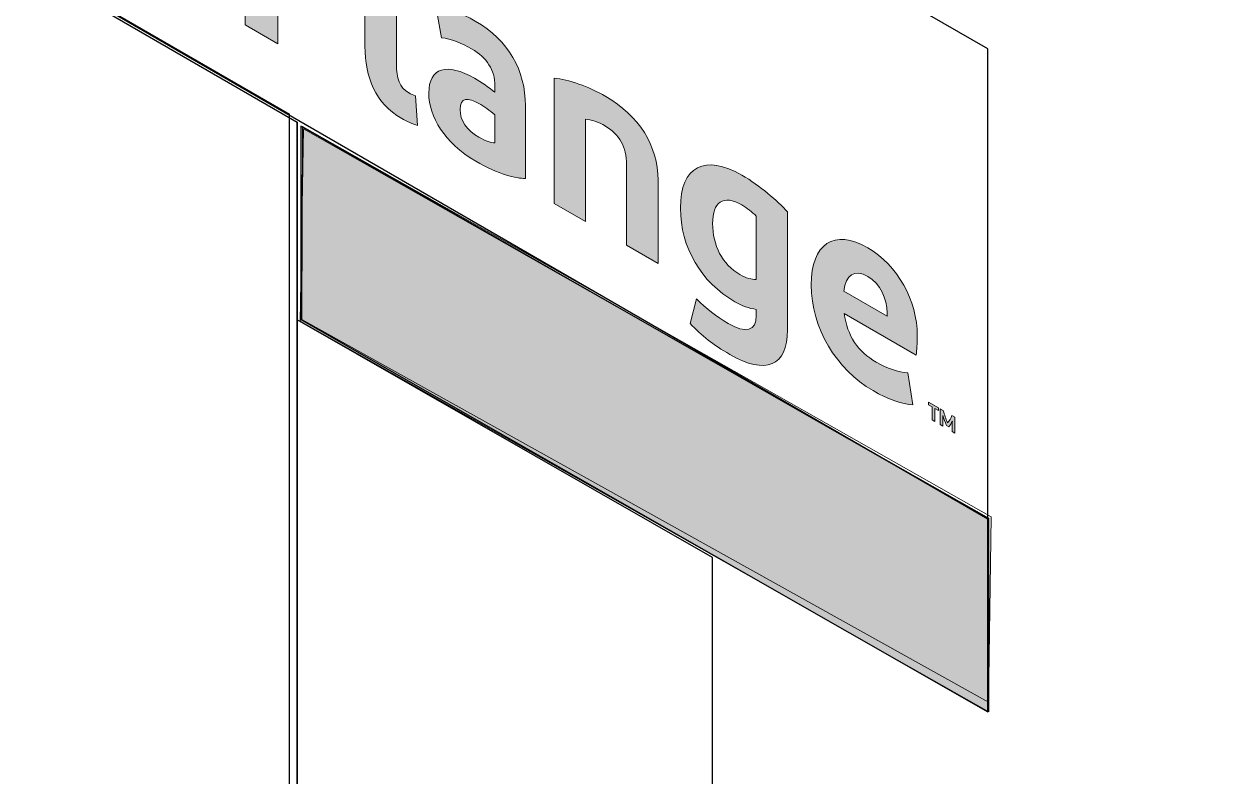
# Model space of a CAD drawing. Header units: inches. Extents: x -20.8 to 74.7, y -53.7 to 19.1.
# Drawn here: x 0.592 to 1.405, y -26.138 to -25.625 of the extents above; entities that cross this region are included whole.
import ezdxf

# ---------------------------------------------------------------- set-up
doc = ezdxf.new("R2010")
doc.units = ezdxf.units.IN
doc.header["$MEASUREMENT"] = 0
for name, color, linetype, lineweight in [('.ATI-HATCH', 7, 'Continuous', 0), ('G-ANNO-TTLB', 7, 'Continuous', 0), ('TYVEK', 7, 'Continuous', 0)]:
    doc.layers.add(name, color=color, linetype=linetype, lineweight=lineweight)

# ---------------------------------------------------------------- blocks, each defined once
blk = doc.blocks.new('Block_407')
at = {"layer": 'TYVEK', "true_color": 0x18467f, "transparency": 33554687}
h = blk.add_hatch(color=156, dxfattribs=at)
h.dxf.hatch_style = 2
h.paths.add_polyline_path([(1.21216, -25.8862), (1.20967, -25.88476), (1.20967, -25.88289), (1.21656, -25.88687), (1.21656, -25.88874), (1.21407, -25.8873), (1.21407, -25.89618), (1.21216, -25.89507)])
h = blk.add_hatch(color=156, dxfattribs=at)
h.dxf.hatch_style = 2
edge = h.paths.add_edge_path()
edge.add_spline(control_points=[(1.22774, -25.89332), (1.22774, -25.89332), (1.22774, -25.90407), (1.22774, -25.90407), (1.22774, -25.90407), (1.22599, -25.90306), (1.22599, -25.90306), (1.22599, -25.90306), (1.22599, -25.89793), (1.22599, -25.89793), (1.22599, -25.89725), (1.22602, -25.89661), (1.22608, -25.89602), (1.2254, -25.8973), (1.22458, -25.89856), (1.22355, -25.89979), (1.22355, -25.89979), (1.22205, -25.89892), (1.22205, -25.89892), (1.22102, -25.89649), (1.22018, -25.89425), (1.21949, -25.89219), (1.21956, -25.89282), (1.2196, -25.89353), (1.2196, -25.89424), (1.2196, -25.89424), (1.2196, -25.89937), (1.2196, -25.89937), (1.2196, -25.89937), (1.21783, -25.89835), (1.21783, -25.89835), (1.21783, -25.89835), (1.21783, -25.8876), (1.21783, -25.8876), (1.21783, -25.8876), (1.2198, -25.88874), (1.2198, -25.88874), (1.22066, -25.89163), (1.22154, -25.89415), (1.2228, -25.89717), (1.22406, -25.8956), (1.22491, -25.89409), (1.22577, -25.89219), (1.22577, -25.89219), (1.22774, -25.89332), (1.22774, -25.89332)], knot_values=[0, 0, 0, 0, 1, 1, 1, 2, 2, 2, 3, 3, 3, 4, 4, 4, 5, 5, 5, 6, 6, 6, 7, 7, 7, 8, 8, 8, 9, 9, 9, 10, 10, 10, 11, 11, 11, 12, 12, 12, 13, 13, 13, 14, 14, 14, 15, 15, 15, 15], degree=3, periodic=0)
at = {"layer": 'TYVEK'}
blk.add_lwpolyline([(1.21216, -25.8862), (1.20967, -25.88476), (1.20967, -25.88289), (1.21656, -25.88687), (1.21656, -25.88874), (1.21407, -25.8873), (1.21407, -25.89618), (1.21216, -25.89507)], close=True, dxfattribs=at)
blk.add_open_spline([(1.22774, -25.89332), (1.22774, -25.89332), (1.22774, -25.90407), (1.22774, -25.90407), (1.22774, -25.90407), (1.22599, -25.90306), (1.22599, -25.90306), (1.22599, -25.90306), (1.22599, -25.89793), (1.22599, -25.89793), (1.22599, -25.89725), (1.22602, -25.89661), (1.22608, -25.89602), (1.2254, -25.8973), (1.22458, -25.89856), (1.22355, -25.89979), (1.22355, -25.89979), (1.22205, -25.89892), (1.22205, -25.89892), (1.22102, -25.89649), (1.22018, -25.89425), (1.21949, -25.89219), (1.21956, -25.89282), (1.2196, -25.89353), (1.2196, -25.89424), (1.2196, -25.89424), (1.2196, -25.89937), (1.2196, -25.89937), (1.2196, -25.89937), (1.21783, -25.89835), (1.21783, -25.89835), (1.21783, -25.89835), (1.21783, -25.8876), (1.21783, -25.8876), (1.21783, -25.8876), (1.2198, -25.88874), (1.2198, -25.88874), (1.22066, -25.89163), (1.22154, -25.89415), (1.2228, -25.89717), (1.22406, -25.8956), (1.22491, -25.89409), (1.22577, -25.89219), (1.22577, -25.89219), (1.22774, -25.89332), (1.22774, -25.89332)], degree=3, knots=[0, 0, 0, 0, 1, 1, 1, 2, 2, 2, 3, 3, 3, 4, 4, 4, 5, 5, 5, 6, 6, 6, 7, 7, 7, 8, 8, 8, 9, 9, 9, 10, 10, 10, 11, 11, 11, 12, 12, 12, 13, 13, 13, 14, 14, 14, 15, 15, 15, 15], dxfattribs=at)
blk = doc.blocks.new('Block_408')
at = {"layer": 'TYVEK', "true_color": 0x18467f, "transparency": 33554687}
h = blk.add_hatch(color=156, dxfattribs=at)
h.dxf.hatch_style = 2
edge = h.paths.add_edge_path()
edge.add_spline(control_points=[(0.74335, -25.62557), (0.74335, -25.62557), (0.74335, -25.50076), (0.74335, -25.50076), (0.74335, -25.50076), (0.80961, -25.53901), (0.80961, -25.53901), (0.80961, -25.53901), (0.80961, -25.56077), (0.80961, -25.56077), (0.80961, -25.56077), (0.76559, -25.53535), (0.76559, -25.53535), (0.76559, -25.53535), (0.76559, -25.56923), (0.76559, -25.56923), (0.76559, -25.56923), (0.80261, -25.59061), (0.80261, -25.59061), (0.80261, -25.59061), (0.80261, -25.61236), (0.80261, -25.61236), (0.80261, -25.61236), (0.76559, -25.59099), (0.76559, -25.59099), (0.76559, -25.59099), (0.76559, -25.63842), (0.76559, -25.63842), (0.76559, -25.63842), (0.74335, -25.62557), (0.74335, -25.62557)], knot_values=[0, 0, 0, 0, 1, 1, 1, 2, 2, 2, 3, 3, 3, 4, 4, 4, 5, 5, 5, 6, 6, 6, 7, 7, 7, 8, 8, 8, 9, 9, 9, 10, 10, 10, 10], degree=3, periodic=0)
h = blk.add_hatch(color=156, dxfattribs=at)
h.dxf.hatch_style = 2
edge = h.paths.add_edge_path()
edge.add_spline(control_points=[(0.84664, -25.65222), (0.84664, -25.66185), (0.84881, -25.66828), (0.85503, -25.67187), (0.85659, -25.67277), (0.85814, -25.67349), (0.85955, -25.67394), (0.85955, -25.67394), (0.8611, -25.69427), (0.8611, -25.69427), (0.85814, -25.69328), (0.85332, -25.69121), (0.85021, -25.68941), (0.83232, -25.67908), (0.82517, -25.66158), (0.82517, -25.64018), (0.82517, -25.64018), (0.82517, -25.54497), (0.82517, -25.54497), (0.82517, -25.54497), (0.84664, -25.55593), (0.84664, -25.55593), (0.84664, -25.55593), (0.84664, -25.65222), (0.84664, -25.65222)], knot_values=[0, 0, 0, 0, 1, 1, 1, 2, 2, 2, 3, 3, 3, 4, 4, 4, 5, 5, 5, 6, 6, 6, 7, 7, 7, 8, 8, 8, 8], degree=3, periodic=0)
h = blk.add_hatch(color=156, dxfattribs=at)
h.dxf.hatch_style = 2
edge = h.paths.add_edge_path()
edge.add_spline(control_points=[(0.91383, -25.706), (0.91383, -25.706), (0.91383, -25.68692), (0.91383, -25.68692), (0.91026, -25.68396), (0.90652, -25.68127), (0.90279, -25.67911), (0.89563, -25.67498), (0.89003, -25.67496), (0.89003, -25.68334), (0.89003, -25.69083), (0.8947, -25.69745), (0.90294, -25.7022), (0.90761, -25.7049), (0.9115, -25.70607), (0.91383, -25.706)], knot_values=[0, 0, 0, 0, 1, 1, 1, 2, 2, 2, 3, 3, 3, 4, 4, 4, 5, 5, 5, 5], degree=3, periodic=0)
edge = h.paths.add_edge_path()
edge.add_spline(control_points=[(0.90077, -25.7186), (0.87946, -25.7063), (0.86872, -25.68815), (0.86872, -25.67211), (0.86872, -25.65445), (0.88132, -25.65139), (0.89999, -25.66198), (0.90435, -25.6645), (0.90994, -25.66844), (0.91383, -25.6714), (0.91383, -25.6714), (0.91383, -25.66712), (0.91383, -25.66712), (0.91383, -25.65625), (0.90839, -25.64793), (0.89797, -25.64192), (0.89112, -25.63796), (0.88381, -25.63499), (0.87744, -25.63434), (0.87744, -25.63434), (0.87355, -25.61284), (0.87355, -25.61284), (0.88024, -25.61349), (0.89097, -25.61755), (0.90046, -25.62303), (0.92332, -25.63623), (0.93468, -25.65669), (0.93468, -25.68076), (0.93468, -25.68076), (0.93468, -25.73033), (0.93468, -25.73033), (0.9283, -25.7304), (0.91632, -25.72758), (0.90077, -25.7186)], knot_values=[0, 0, 0, 0, 1, 1, 1, 2, 2, 2, 3, 3, 3, 4, 4, 4, 5, 5, 5, 6, 6, 6, 7, 7, 7, 8, 8, 8, 9, 9, 9, 10, 10, 10, 11, 11, 11, 11], degree=3, periodic=0)
h = blk.add_hatch(color=156, dxfattribs=at)
h.dxf.hatch_style = 2
edge = h.paths.add_edge_path()
edge.add_spline(control_points=[(0.95428, -25.74736), (0.95428, -25.74736), (0.95428, -25.66195), (0.95428, -25.66195), (0.96408, -25.66279), (0.97746, -25.66748), (0.98943, -25.6744), (1.01214, -25.68751), (1.02521, -25.70789), (1.02521, -25.73161), (1.02521, -25.73161), (1.02521, -25.78831), (1.02521, -25.78831), (1.02521, -25.78831), (1.00374, -25.77591), (1.00374, -25.77591), (1.00374, -25.77591), (1.00374, -25.72099), (1.00374, -25.72099), (1.00374, -25.70869), (0.99877, -25.70011), (0.98928, -25.69463), (0.9843, -25.69176), (0.97963, -25.69014), (0.97559, -25.68994), (0.97559, -25.68994), (0.97559, -25.75966), (0.97559, -25.75966), (0.97559, -25.75966), (0.95428, -25.74736), (0.95428, -25.74736)], knot_values=[0, 0, 0, 0, 1, 1, 1, 2, 2, 2, 3, 3, 3, 4, 4, 4, 5, 5, 5, 6, 6, 6, 7, 7, 7, 8, 8, 8, 9, 9, 9, 10, 10, 10, 10], degree=3, periodic=0)
h = blk.add_hatch(color=156, dxfattribs=at)
h.dxf.hatch_style = 2
edge = h.paths.add_edge_path()
edge.add_spline(control_points=[(1.08105, -25.79594), (1.08541, -25.79846), (1.08899, -25.79928), (1.09225, -25.79938), (1.09225, -25.79938), (1.09225, -25.75605), (1.09225, -25.75605), (1.0893, -25.75327), (1.08588, -25.75041), (1.08245, -25.74843), (1.0697, -25.74106), (1.06239, -25.74647), (1.06239, -25.7611), (1.06239, -25.77589), (1.06908, -25.78903), (1.08105, -25.79594)], knot_values=[0, 0, 0, 0, 1, 1, 1, 2, 2, 2, 3, 3, 3, 4, 4, 4, 5, 5, 5, 5], degree=3, periodic=0)
edge = h.paths.add_edge_path()
edge.add_spline(control_points=[(1.07421, -25.85048), (1.06239, -25.84365), (1.05539, -25.83801), (1.04699, -25.82923), (1.04699, -25.82923), (1.0515, -25.8124), (1.0515, -25.8124), (1.05803, -25.81921), (1.06519, -25.82476), (1.07296, -25.82925), (1.08494, -25.83617), (1.09225, -25.83468), (1.09225, -25.82381), (1.09225, -25.82381), (1.09225, -25.81971), (1.09225, -25.81971), (1.08743, -25.81906), (1.08245, -25.81726), (1.07763, -25.81447), (1.05461, -25.80118), (1.04046, -25.7775), (1.04046, -25.75057), (1.04046, -25.72186), (1.05741, -25.71364), (1.08245, -25.7281), (1.09474, -25.7352), (1.10656, -25.74559), (1.11356, -25.75319), (1.11356, -25.75319), (1.11356, -25.83361), (1.11356, -25.83361), (1.11356, -25.85875), (1.09848, -25.86449), (1.07421, -25.85048)], knot_values=[0, 0, 0, 0, 1, 1, 1, 2, 2, 2, 3, 3, 3, 4, 4, 4, 5, 5, 5, 6, 6, 6, 7, 7, 7, 8, 8, 8, 9, 9, 9, 10, 10, 10, 11, 11, 11, 11], degree=3, periodic=0)
h = blk.add_hatch(color=156, dxfattribs=at)
h.dxf.hatch_style = 2
edge = h.paths.add_edge_path()
edge.add_spline(control_points=[(1.15199, -25.8073), (1.15199, -25.8073), (1.18154, -25.82436), (1.18154, -25.82436), (1.18154, -25.82436), (1.18154, -25.82222), (1.18154, -25.82222), (1.18154, -25.81223), (1.17687, -25.80223), (1.16832, -25.79729), (1.1593, -25.79208), (1.15339, -25.79598), (1.15199, -25.8073)], knot_values=[0, 0, 0, 0, 1, 1, 1, 2, 2, 2, 3, 3, 3, 4, 4, 4, 4], degree=3, periodic=0)
edge = h.paths.add_edge_path()
edge.add_spline(control_points=[(1.19912, -25.88479), (1.19227, -25.8844), (1.18216, -25.88106), (1.1719, -25.87514), (1.14685, -25.86068), (1.12974, -25.83261), (1.12974, -25.80301), (1.12974, -25.77466), (1.14545, -25.76447), (1.16832, -25.77768), (1.1887, -25.78944), (1.20207, -25.81375), (1.20207, -25.83764), (1.20207, -25.84299), (1.20176, -25.84745), (1.20145, -25.85083), (1.20145, -25.85083), (1.1523, -25.82245), (1.1523, -25.82245), (1.15432, -25.83789), (1.16163, -25.84853), (1.17408, -25.85571), (1.1817, -25.86011), (1.18901, -25.86237), (1.1957, -25.86302), (1.1957, -25.86302), (1.19912, -25.88479), (1.19912, -25.88479)], knot_values=[0, 0, 0, 0, 1, 1, 1, 2, 2, 2, 3, 3, 3, 4, 4, 4, 5, 5, 5, 6, 6, 6, 7, 7, 7, 8, 8, 8, 9, 9, 9, 9], degree=3, periodic=0)
at = {"layer": 'TYVEK'}
for points, knots in [([(0.74335, -25.62557), (0.74335, -25.62557), (0.74335, -25.50076), (0.74335, -25.50076), (0.74335, -25.50076), (0.80961, -25.53901), (0.80961, -25.53901), (0.80961, -25.53901), (0.80961, -25.56077), (0.80961, -25.56077), (0.80961, -25.56077), (0.76559, -25.53535), (0.76559, -25.53535), (0.76559, -25.53535), (0.76559, -25.56923), (0.76559, -25.56923), (0.76559, -25.56923), (0.80261, -25.59061), (0.80261, -25.59061), (0.80261, -25.59061), (0.80261, -25.61236), (0.80261, -25.61236), (0.80261, -25.61236), (0.76559, -25.59099), (0.76559, -25.59099), (0.76559, -25.59099), (0.76559, -25.63842), (0.76559, -25.63842), (0.76559, -25.63842), (0.74335, -25.62557), (0.74335, -25.62557)], [0, 0, 0, 0, 1, 1, 1, 2, 2, 2, 3, 3, 3, 4, 4, 4, 5, 5, 5, 6, 6, 6, 7, 7, 7, 8, 8, 8, 9, 9, 9, 10, 10, 10, 10]), ([(0.84664, -25.65222), (0.84664, -25.66185), (0.84881, -25.66828), (0.85503, -25.67187), (0.85659, -25.67277), (0.85814, -25.67349), (0.85955, -25.67394), (0.85955, -25.67394), (0.8611, -25.69427), (0.8611, -25.69427), (0.85814, -25.69328), (0.85332, -25.69121), (0.85021, -25.68941), (0.83232, -25.67908), (0.82517, -25.66158), (0.82517, -25.64018), (0.82517, -25.64018), (0.82517, -25.54497), (0.82517, -25.54497), (0.82517, -25.54497), (0.84664, -25.55593), (0.84664, -25.55593), (0.84664, -25.55593), (0.84664, -25.65222), (0.84664, -25.65222)], [0, 0, 0, 0, 1, 1, 1, 2, 2, 2, 3, 3, 3, 4, 4, 4, 5, 5, 5, 6, 6, 6, 7, 7, 7, 8, 8, 8, 8]), ([(0.90077, -25.7186), (0.87946, -25.7063), (0.86872, -25.68815), (0.86872, -25.67211), (0.86872, -25.65445), (0.88132, -25.65139), (0.89999, -25.66198), (0.90435, -25.6645), (0.90994, -25.66844), (0.91383, -25.6714), (0.91383, -25.6714), (0.91383, -25.66712), (0.91383, -25.66712), (0.91383, -25.65625), (0.90839, -25.64793), (0.89797, -25.64192), (0.89112, -25.63796), (0.88381, -25.63499), (0.87744, -25.63434), (0.87744, -25.63434), (0.87355, -25.61284), (0.87355, -25.61284), (0.88024, -25.61349), (0.89097, -25.61755), (0.90046, -25.62303), (0.92332, -25.63623), (0.93468, -25.65669), (0.93468, -25.68076), (0.93468, -25.68076), (0.93468, -25.73033), (0.93468, -25.73033), (0.9283, -25.7304), (0.91632, -25.72758), (0.90077, -25.7186)], [0, 0, 0, 0, 1, 1, 1, 2, 2, 2, 3, 3, 3, 4, 4, 4, 5, 5, 5, 6, 6, 6, 7, 7, 7, 8, 8, 8, 9, 9, 9, 10, 10, 10, 11, 11, 11, 11]), ([(0.95428, -25.74736), (0.95428, -25.74736), (0.95428, -25.66195), (0.95428, -25.66195), (0.96408, -25.66279), (0.97746, -25.66748), (0.98943, -25.6744), (1.01214, -25.68751), (1.02521, -25.70789), (1.02521, -25.73161), (1.02521, -25.73161), (1.02521, -25.78831), (1.02521, -25.78831), (1.02521, -25.78831), (1.00374, -25.77591), (1.00374, -25.77591), (1.00374, -25.77591), (1.00374, -25.72099), (1.00374, -25.72099), (1.00374, -25.70869), (0.99877, -25.70011), (0.98928, -25.69463), (0.9843, -25.69176), (0.97963, -25.69014), (0.97559, -25.68994), (0.97559, -25.68994), (0.97559, -25.75966), (0.97559, -25.75966), (0.97559, -25.75966), (0.95428, -25.74736), (0.95428, -25.74736)], [0, 0, 0, 0, 1, 1, 1, 2, 2, 2, 3, 3, 3, 4, 4, 4, 5, 5, 5, 6, 6, 6, 7, 7, 7, 8, 8, 8, 9, 9, 9, 10, 10, 10, 10]), ([(0.91383, -25.706), (0.91383, -25.706), (0.91383, -25.68692), (0.91383, -25.68692), (0.91026, -25.68396), (0.90652, -25.68127), (0.90279, -25.67911), (0.89563, -25.67498), (0.89003, -25.67496), (0.89003, -25.68334), (0.89003, -25.69083), (0.8947, -25.69745), (0.90294, -25.7022), (0.90761, -25.7049), (0.9115, -25.70607), (0.91383, -25.706)], [0, 0, 0, 0, 1, 1, 1, 2, 2, 2, 3, 3, 3, 4, 4, 4, 5, 5, 5, 5]), ([(1.07421, -25.85048), (1.06239, -25.84365), (1.05539, -25.83801), (1.04699, -25.82923), (1.04699, -25.82923), (1.0515, -25.8124), (1.0515, -25.8124), (1.05803, -25.81921), (1.06519, -25.82476), (1.07296, -25.82925), (1.08494, -25.83617), (1.09225, -25.83468), (1.09225, -25.82381), (1.09225, -25.82381), (1.09225, -25.81971), (1.09225, -25.81971), (1.08743, -25.81906), (1.08245, -25.81726), (1.07763, -25.81447), (1.05461, -25.80118), (1.04046, -25.7775), (1.04046, -25.75057), (1.04046, -25.72186), (1.05741, -25.71364), (1.08245, -25.7281), (1.09474, -25.7352), (1.10656, -25.74559), (1.11356, -25.75319), (1.11356, -25.75319), (1.11356, -25.83361), (1.11356, -25.83361), (1.11356, -25.85875), (1.09848, -25.86449), (1.07421, -25.85048)], [0, 0, 0, 0, 1, 1, 1, 2, 2, 2, 3, 3, 3, 4, 4, 4, 5, 5, 5, 6, 6, 6, 7, 7, 7, 8, 8, 8, 9, 9, 9, 10, 10, 10, 11, 11, 11, 11]), ([(1.08105, -25.79594), (1.08541, -25.79846), (1.08899, -25.79928), (1.09225, -25.79938), (1.09225, -25.79938), (1.09225, -25.75605), (1.09225, -25.75605), (1.0893, -25.75327), (1.08588, -25.75041), (1.08245, -25.74843), (1.0697, -25.74106), (1.06239, -25.74647), (1.06239, -25.7611), (1.06239, -25.77589), (1.06908, -25.78903), (1.08105, -25.79594)], [0, 0, 0, 0, 1, 1, 1, 2, 2, 2, 3, 3, 3, 4, 4, 4, 5, 5, 5, 5]), ([(1.19912, -25.88479), (1.19227, -25.8844), (1.18216, -25.88106), (1.1719, -25.87514), (1.14685, -25.86068), (1.12974, -25.83261), (1.12974, -25.80301), (1.12974, -25.77466), (1.14545, -25.76447), (1.16832, -25.77768), (1.1887, -25.78944), (1.20207, -25.81375), (1.20207, -25.83764), (1.20207, -25.84299), (1.20176, -25.84745), (1.20145, -25.85083), (1.20145, -25.85083), (1.1523, -25.82245), (1.1523, -25.82245), (1.15432, -25.83789), (1.16163, -25.84853), (1.17408, -25.85571), (1.1817, -25.86011), (1.18901, -25.86237), (1.1957, -25.86302), (1.1957, -25.86302), (1.19912, -25.88479), (1.19912, -25.88479)], [0, 0, 0, 0, 1, 1, 1, 2, 2, 2, 3, 3, 3, 4, 4, 4, 5, 5, 5, 6, 6, 6, 7, 7, 7, 8, 8, 8, 9, 9, 9, 9]), ([(1.15199, -25.8073), (1.15199, -25.8073), (1.18154, -25.82436), (1.18154, -25.82436), (1.18154, -25.82436), (1.18154, -25.82222), (1.18154, -25.82222), (1.18154, -25.81223), (1.17687, -25.80223), (1.16832, -25.79729), (1.1593, -25.79208), (1.15339, -25.79598), (1.15199, -25.8073)], [0, 0, 0, 0, 1, 1, 1, 2, 2, 2, 3, 3, 3, 4, 4, 4, 4])]:
    blk.add_open_spline(points, degree=3, knots=knots, dxfattribs=at)
blk = doc.blocks.new('Block_406')
at = {"layer": 'TYVEK'}
for name in ['Block_408', 'Block_407']:
    blk.add_blockref(name, (0, 0), dxfattribs=at)
blk = doc.blocks.new('Block_404')
at = {"layer": 'TYVEK'}
blk.add_blockref('Block_406', (0, 0), dxfattribs=at)

msp = doc.modelspace()

# ---------------------------------------------------------------- hatches: boundary and pattern name
at = {"layer": '.ATI-HATCH', "true_color": 0x848484, "transparency": 33554559}
msp.add_hatch(color=252, dxfattribs=at).paths.add_polyline_path([(1.25094, -26.09423), (1.25094, -25.96218), (0.78318, -25.69643), (0.78096, -25.8277)])
at = {"layer": 'G-ANNO-TTLB', "true_color": 0xb9529f, "transparency": 33554687}
h = msp.add_hatch(color=233, dxfattribs=at)
edge = h.paths.add_edge_path()
edge.add_spline(control_points=[(19.88318, -53.74872), (19.88318, -53.74872), (-20.81685, -53.74872), (-20.81685, -53.74872), (-20.81685, -53.74872), (-20.81685, -19.61342), (-20.81685, -19.61342), (-20.81685, -19.61342), (19.88318, -19.61342), (19.88318, -19.61342), (19.88318, -19.61342), (19.88318, -53.74872), (19.88318, -53.74872)], knot_values=[0, 0, 0, 0, 1, 1, 1, 2, 2, 2, 3, 3, 3, 4, 4, 4, 4], degree=3, periodic=0)
edge = h.paths.add_edge_path()
edge.add_spline(control_points=[(-20.69182, -19.73846), (-20.69182, -19.73846), (-20.69182, -53.62369), (-20.69182, -53.62369), (-20.69182, -53.62369), (19.75814, -53.62369), (19.75814, -53.62369), (19.75814, -53.62369), (19.75814, -19.73846), (19.75814, -19.73846), (19.75814, -19.73846), (-20.69182, -19.73846), (-20.69182, -19.73846)], knot_values=[0, 0, 0, 0, 1, 1, 1, 2, 2, 2, 3, 3, 3, 4, 4, 4, 4], degree=3, periodic=0)
edge.add_line((-20.69182, -19.73846), (-20.69182, -19.73846))
at = {"layer": 'TYVEK', "true_color": 0x000000, "transparency": 33554687}
h = msp.add_hatch(dxfattribs=at)
h.set_pattern_fill('_U', color=18, scale=10, angle=44.99999, style=2, pattern_type=0)
h.set_pattern_definition([(45, (0, 0), (-7.071, 7.071), [])])
h.paths.add_polyline_path([(1.25241, -25.96125), (1.25059, -26.08767), (0.78198, -25.82649), (0.78263, -25.69481)])

# ---------------------------------------------------------------- linework, layer by layer
at = {"layer": '.ATI-HATCH'}
msp.add_lwpolyline([(1.25094, -26.09423), (1.25094, -25.96218), (0.78318, -25.69643), (0.78096, -25.8277)], close=True, dxfattribs=at)
at = {"layer": 'G-ANNO-TTLB'}
for points in [[(19.88318, -53.74872), (19.88318, -53.74872), (-20.81685, -53.74872), (-20.81685, -53.74872), (-20.81685, -53.74872), (-20.81685, -19.61342), (-20.81685, -19.61342), (-20.81685, -19.61342), (19.88318, -19.61342), (19.88318, -19.61342), (19.88318, -19.61342), (19.88318, -53.74872), (19.88318, -53.74872)], [(-20.69182, -19.73846), (-20.69182, -19.73846), (-20.69182, -53.62369), (-20.69182, -53.62369), (-20.69182, -53.62369), (19.75814, -53.62369), (19.75814, -53.62369), (19.75814, -53.62369), (19.75814, -19.73846), (19.75814, -19.73846), (19.75814, -19.73846), (-20.69182, -19.73846), (-20.69182, -19.73846)]]:
    msp.add_open_spline(points, degree=3, knots=[0, 0, 0, 0, 1, 1, 1, 2, 2, 2, 3, 3, 3, 4, 4, 4, 4], dxfattribs=at)
at = {"layer": 'TYVEK', "color": 1, "lineweight": 25, "true_color": 0xff0000}
for p, q in [((1.25027, -25.64199), (-1.27615, -24.18079)), ((1.25027, -25.96273), (-1.27615, -24.50246)), ((1.25027, -25.96273), (1.25027, -25.64199)), ((0.77882, -25.69195), (0.77882, -25.8178)), ((0.77882, -30.20813), (0.77882, -25.69195))]:
    msp.add_line(p, q, dxfattribs=at)
at = {"layer": 'TYVEK', "color": 2, "lineweight": 25, "true_color": 0xffff00}
for p in [(-0.81549, -24.76717), (0.77375, -30.2109)]:
    msp.add_line(p, (0.77375, -25.68653), dxfattribs=at)
at = {"layer": 'TYVEK', "color": 3, "lineweight": 25, "true_color": 0x00ff00}
msp.add_line((0.77882, -25.8178), (0.77882, -29.83057), dxfattribs=at)
msp.add_lwpolyline([(-0.8127, -29.28926), (-0.8127, -24.77243), (0.77882, -25.69195), (0.77882, -30.20813)], close=True, dxfattribs=at)
at = {"layer": 'TYVEK', "color": 1, "lineweight": 25, "true_color": 0xff0000}
for points in [[(1.25027, -25.96235), (0.78149, -25.69456), (0.78149, -25.82662), (1.25027, -26.0944)], [(1.06244, -25.98911), (0.77882, -25.82688), (0.77882, -30.68817), (1.06244, -30.85073)]]:
    msp.add_lwpolyline(points, close=True, dxfattribs=at)
at = {"layer": 'TYVEK'}
msp.add_lwpolyline([(1.25241, -25.96125), (1.25059, -26.08767), (0.78198, -25.82649), (0.78263, -25.69481)], close=True, dxfattribs=at)

# ---------------------------------------------------------------- block references
msp.add_blockref('Block_404', (0, 0), dxfattribs=at)

doc.saveas('drawing.dxf')
